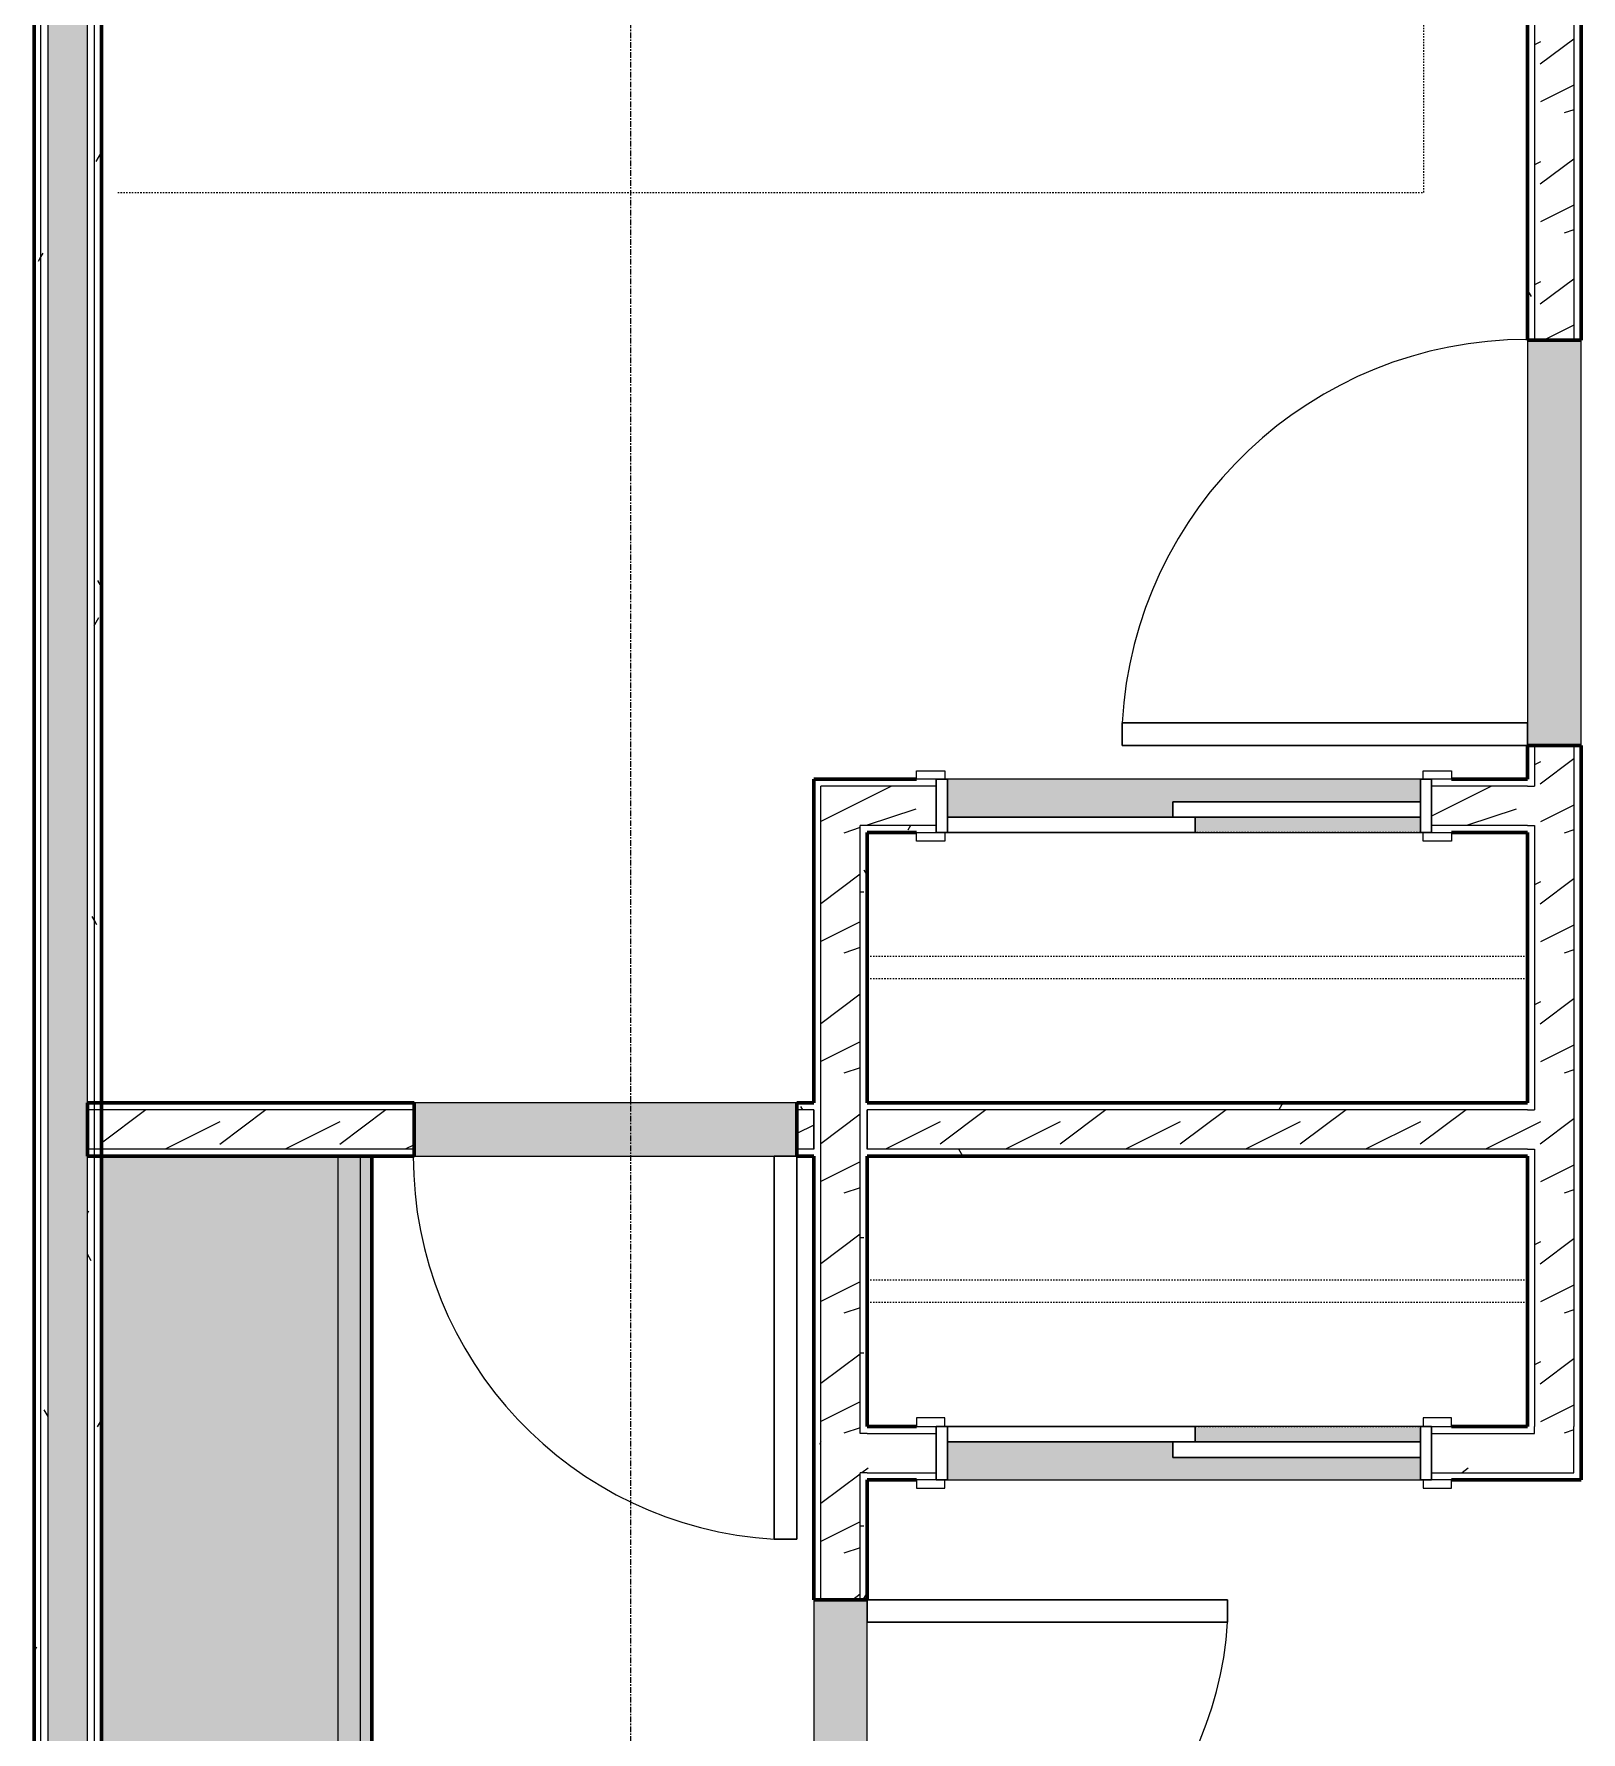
# Model space of a CAD drawing. Header units: inches. Extents: x -4061 to -1937, y 9836 to 11171.
# Drawn here: x -3207.3 to -3069.9, y 10532.7 to 10683.5 of the extents above; entities that cross this region are included whole.
import ezdxf

# ---------------------------------------------------------------- set-up
doc = ezdxf.new("R2010")
doc.units = ezdxf.units.IN
doc.header["$MEASUREMENT"] = 0
doc.linetypes.add('Dash', pattern=[0.25, 0.125, -0.125])
doc.linetypes.add('Grid Line 1_2_', pattern=[0.875, 0.5, -0.125, 0.125, -0.125])
for name, color, linetype, lineweight in [('0-1', 7, 'Continuous', 5), ('0-2', 250, 'Continuous', 9), ('A-DOOR-1', 250, 'Continuous', 9), ('A-DOOR-2', 50, 'Continuous', 30), ('A-DOOR-FRAM-1', 50, 'Continuous', 30), ('A-WALL', 113, 'Continuous', 18), ('A-WALL-1', 8, 'Continuous', 5), ('A-WALL-2', 10, 'Continuous', 60), ('A-WALL-3', 7, 'Continuous', 18), ('A-WALL-PATT-1', 250, 'Continuous', 9), ('A-WALL-PATT-2', 253, 'Continuous', 9), ('A-WALL-PATT-4', 111, 'Continuous', 9), ('I-FURN-1', 250, 'Continuous', 9), ('I-FURN-HDLN-1', 250, 'Dash', 9), ('I-WALL-2', 2, 'Continuous', 60), ('Q-CASE-1', 253, 'Continuous', 9), ('Q-CASE-2', 10, 'Continuous', 60), ('Q-CASE-3', 250, 'Continuous', 9), ('Q-CASE-HDLN-1', 250, 'Dash', 9), ('S-GRID-1', 1, 'Grid Line 1_2_', 9)]:
    doc.layers.add(name, color=color, linetype=linetype, lineweight=lineweight)
pattern_1 = [(0, (-88.066, -241.96), (20.48, 5.12), [0.845, -14.515, 0.845, -14.515, -81.92]), (0, (-88.066, -241.96), (20.48, 5.12), [-30.72, 0.845, -29.875, 0.845, -14.515, -35.84]), (0, (-88.066, -241.96), (20.48, 5.12), [-76.8, 0.845, -9.395, 0.845, -24.755]), (120, (-80.386, -239.4), (-14.67405, 15.1762003), [0.845, -14.515, 0.845, -14.515, -81.92]), (120, (-80.386, -239.4), (-14.67405, 15.1762003), [-30.72, 0.845, -29.875, 0.845, -14.515, -35.84]), (120, (-80.386, -239.4), (-14.67405, 15.1762003), [-76.8, 0.845, -9.395, 0.845, -24.755]), (240, (-77.826, -229.16), (-5.80595, -20.2962003), [0.845, -14.515, 0.845, -14.515, -81.92]), (240, (-77.826, -229.16), (-5.80595, -20.2962003), [-30.72, 0.845, -29.875, 0.845, -14.515, -35.84]), (240, (-77.826, -229.16), (-5.80595, -20.2962003), [-76.8, 0.845, -9.395, 0.845, -24.755])]
pattern_2 = [(216.87, (-83.801, -231.298), (31.9871619, 21.32545714), [5.331, -47.981]), (206.565, (-77.404, -234.497), (-10.662476, -10.6620098), [11.921, -11.921]), (198.435, (-77.404, -239.828), (-21.32449365, -10.6625869), [6.744, -26.974])]

# ---------------------------------------------------------------- blocks, each defined once
blk = doc.blocks.new('Single-Flush - 32_ x 84_-1372863-ENLARGED RCP - 2ND FLOOR PLAN - WEST')
at = {"layer": 'A-DOOR-1'}
blk.add_arc((16, -2.37), 32.07, 180, 266.4241, dxfattribs=at)
at = {"layer": 'A-DOOR-2'}
for p, q in [((14, -2.37), (14, -34.38)), ((16, -2.37), (14, -2.37)), ((16, -2.37), (16, -34.38)), ((16, -34.38), (14, -34.38))]:
    blk.add_line(p, q, dxfattribs=at)
blk = doc.blocks.new('Single-Flush - 36_ x 84_-1372824-ENLARGED RCP - 2ND FLOOR PLAN - WEST')
at = {"layer": 'A-DOOR-1'}
blk.add_arc((18, -2.37), 36.07, 180, 266.8211, dxfattribs=at)
at = {"layer": 'A-DOOR-2'}
for p, q in [((16, -2.37), (16, -38.39)), ((18, -2.37), (16, -2.37)), ((18, -2.37), (18, -38.39)), ((18, -38.39), (16, -38.39))]:
    blk.add_line(p, q, dxfattribs=at)
blk = doc.blocks.new('FOLDING_SLIDING CLOSET - 42_ x 80_-1372841-ENLARGED RCP - 2ND FLOOR PLAN - WEST')
at = {"layer": 'A-DOOR-1'}
for p, q in [((-23.75, 3.25), (-21.25, 3.25)), ((-23.75, 2.5), (-23.75, 3.25)), ((-21.25, 3.25), (-21.25, 2.5)), ((21.25, 3.25), (23.75, 3.25)), ((21.25, 2.5), (21.25, 3.25)), ((23.75, 3.25), (23.75, 2.5)), ((-21.25, 2.5), (-23.75, 2.5)), ((23.75, 2.5), (21.25, 2.5)), ((-23.75, -2.25), (-21.25, -2.25)), ((-23.75, -3), (-23.75, -2.25)), ((-21.25, -3), (-23.75, -3)), ((-21.25, -2.25), (-21.25, -3)), ((21.25, -2.25), (23.75, -2.25)), ((21.25, -3), (21.25, -2.25)), ((23.75, -3), (21.25, -3)), ((23.75, -2.25), (23.75, -3))]:
    blk.add_line(p, q, dxfattribs=at)
at = {"layer": 'A-DOOR-2'}
for p, q in [((-1, 0.5), (21, 0.5)), ((-1, -0.88), (-1, 0.5)), ((21, 0.5), (21, -0.88)), ((-21, -0.88), (1, -0.88)), ((-21, -2.25), (-21, -0.88)), ((21, -0.88), (-1, -0.88)), ((1, -0.88), (1, -2.25)), ((1, -2.25), (-21, -2.25))]:
    blk.add_line(p, q, dxfattribs=at)
at = {"layer": 'A-DOOR-FRAM-1'}
for p, q in [((-22, 2.5), (-21, 2.5)), ((-22, -2.25), (-22, 2.5)), ((-21, 2.5), (-21, -2.25)), ((21, 2.5), (22, 2.5)), ((21, -2.25), (21, 2.5)), ((22, 2.5), (22, -2.25)), ((-21, -2.25), (-22, -2.25)), ((22, -2.25), (21, -2.25))]:
    blk.add_line(p, q, dxfattribs=at)
blk = doc.blocks.new('OD_CW_Closet - OD_CW_Closet-2123065-ENLARGED RCP - 2ND FLOOR PLAN - WEST')
at = {"layer": 'Q-CASE-HDLN-1'}
for p, q in [((30.25, 24), (10.25, 24)), ((0.74, 13), (59.38, 13)), ((0.74, 11), (59.38, 11))]:
    blk.add_line(p, q, dxfattribs=at)
blk = doc.blocks.new('OD_CW_Closet - OD_CW_Closet-V10-ENLARGED RCP - 2ND FLOOR PLAN - WEST')
at = {"layer": 'Q-CASE-HDLN-1'}
for p, q in [((0.74, 13), (59.38, 13)), ((0.74, 11), (59.38, 11)), ((10.25, 0), (30.25, 0))]:
    blk.add_line(p, q, dxfattribs=at)
blk = doc.blocks.new('FOLDING_SLIDING CLOSET - 42_ x 80_-1372832-ENLARGED RCP - 2ND FLOOR PLAN - WEST')
at = {"layer": 'A-DOOR-1'}
for p, q in [((-21.25, 3), (-23.75, 3)), ((-23.75, 3), (-23.75, 2.25)), ((-23.75, 2.25), (-21.25, 2.25)), ((-21.25, 2.25), (-21.25, 3)), ((23.75, 3), (21.25, 3)), ((21.25, 3), (21.25, 2.25)), ((21.25, 2.25), (23.75, 2.25)), ((23.75, 2.25), (23.75, 3)), ((-21.25, -2.5), (-23.75, -2.5)), ((-23.75, -2.5), (-23.75, -3.25)), ((-21.25, -3.25), (-21.25, -2.5)), ((23.75, -2.5), (21.25, -2.5)), ((21.25, -2.5), (21.25, -3.25)), ((23.75, -3.25), (23.75, -2.5)), ((-23.75, -3.25), (-21.25, -3.25)), ((21.25, -3.25), (23.75, -3.25))]:
    blk.add_line(p, q, dxfattribs=at)
at = {"layer": 'A-DOOR-2'}
for p, q in [((1, 2.25), (-21, 2.25)), ((-21, 2.25), (-21, 0.88)), ((1, 0.88), (1, 2.25)), ((-21, 0.88), (1, 0.88)), ((21, 0.88), (-1, 0.88)), ((-1, 0.88), (-1, -0.5)), ((21, -0.5), (21, 0.88)), ((-1, -0.5), (21, -0.5))]:
    blk.add_line(p, q, dxfattribs=at)
at = {"layer": 'A-DOOR-FRAM-1'}
for p, q in [((-21, 2.25), (-22, 2.25)), ((-22, 2.25), (-22, -2.5)), ((-21, -2.5), (-21, 2.25)), ((21, 2.25), (21, -2.5)), ((22, 2.25), (21, 2.25)), ((22, -2.5), (22, 2.25)), ((-22, -2.5), (-21, -2.5)), ((21, -2.5), (22, -2.5))]:
    blk.add_line(p, q, dxfattribs=at)
blk = doc.blocks.new('Bed-Standard - King 78_ x 80_-1242963-ENLARGED RCP - 2ND FLOOR PLAN - WEST')
at = {"layer": 'I-FURN-1'}
for p, q in [((49.69, 38.2), (-28.31, 38.2)), ((-28.31, 38.2), (-28.31, -41.8)), ((49.69, -41.8), (49.69, 38.2)), ((-25.31, 36.2), (-25.31, 24.2)), ((-25.31, 36.2), (46.69, 36.2)), ((46.69, 36.2), (46.69, 24.2)), ((49.69, 24.2), (-28.31, 17.63)), ((-25.31, 24.2), (46.69, 24.2)), ((-28.31, -41.8), (49.69, -41.8))]:
    blk.add_line(p, q, dxfattribs=at)
at = {"layer": 'I-FURN-HDLN-1'}
for p, q in [((-64.31, 38.2), (-64.31, -77.8)), ((73.69, -77.8), (73.69, 38.2)), ((-64.31, -77.8), (73.69, -77.8))]:
    blk.add_line(p, q, dxfattribs=at)
blk = doc.blocks.new('OD_CW_Base Cabinet - OD_CW_Base Cabinet-1913600-ENLARGED RCP - 2ND FLOOR PLAN - WEST')
at = {"layer": 'Q-CASE-1'}
for points in [[(0.74, 0), (0.74, -1), (59.14, -1), (59.14, 0), (5.69, 0)], [(0.74, -1), (0.74, -3), (59.14, -3), (59.14, -1), (5.69, -1)], [(59.14, -3), (0.74, -3), (0.74, -24), (59.14, -24), (59.14, -4.98)]]:
    blk.add_hatch(color=256, dxfattribs=at).paths.add_polyline_path(points, flags=0)
at = {"layer": 'Q-CASE-2'}
for p, q in [((0.74, -24), (0.74, 0)), ((0.74, 0), (59.14, 0)), ((59.14, 0), (59.14, -24)), ((59.14, -24), (0.74, -24))]:
    blk.add_line(p, q, dxfattribs=at)
at = {"layer": 'Q-CASE-3'}
for p, q in [((0.74, 0), (0.74, -1)), ((59.14, 0), (0.74, 0)), ((59.14, -1), (0.74, -1)), ((0.74, -1), (0.74, -3)), ((59.14, -1), (0.74, -1)), ((59.14, -1), (59.14, 0)), ((59.14, -3), (59.14, -1)), ((0.74, -3), (0.74, -24)), ((59.14, -3), (0.74, -3)), ((59.14, -24), (59.14, -3)), ((59.14, -24), (0.74, -24))]:
    blk.add_line(p, q, dxfattribs=at)
blk = doc.blocks.new('Single-Flush - 34_ x 84_-1372834-ENLARGED RCP - 2ND FLOOR PLAN - WEST')
at = {"layer": 'A-DOOR-1'}
blk.add_arc((17, -2.37), 34.07, 180, 266.6343, dxfattribs=at)
at = {"layer": 'A-DOOR-2'}
for p, q in [((15, -2.37), (15, -36.38)), ((17, -2.37), (15, -2.37)), ((17, -2.37), (17, -36.38)), ((17, -36.38), (15, -36.38))]:
    blk.add_line(p, q, dxfattribs=at)
blk = doc.blocks.new('CTR - 1st Phase - Unit Layouts_rvt-1-ENLARGED RCP - 2ND FLOOR PLAN - WEST')
at = {"layer": 'A-WALL-1'}
for points in [[(-3069.92, 10620.34), (-3069.92, 10656.34), (-3074.67, 10656.34), (-3074.67, 10620.34), (-3070.55, 10620.34)], [(-3166.29, 10583.84), (-3139.57, 10583.84), (-3139.57, 10588.59), (-3173.57, 10588.59), (-3173.57, 10583.84)], [(-3138.06, 10512.44), (-3133.31, 10512.44), (-3133.31, 10544.44), (-3138.06, 10544.44), (-3138.06, 10516.58)]]:
    blk.add_hatch(color=256, dxfattribs=at).paths.add_polyline_path(points, flags=0)
h = blk.add_hatch(color=256, dxfattribs=at)
h.paths.add_polyline_path([(-3104.19, 10612.59), (-3084.19, 10612.59), (-3084.19, 10613.96), (-3104.19, 10613.96)], flags=0)
h.paths.add_polyline_path([(-3106.19, 10613.96), (-3106.19, 10615.34), (-3084.19, 10615.34), (-3084.19, 10617.34), (-3126.19, 10617.34), (-3126.19, 10613.96)], flags=0)
h = blk.add_hatch(color=256, dxfattribs=at)
h.paths.add_polyline_path([(-3084.19, 10555.09), (-3084.19, 10557.09), (-3106.19, 10557.09), (-3106.19, 10558.46), (-3126.19, 10558.46), (-3126.19, 10555.09), (-3104.98, 10555.09)], flags=0)
h.paths.add_polyline_path([(-3084.19, 10558.46), (-3084.19, 10559.84), (-3104.19, 10559.84), (-3104.19, 10558.46)], flags=0)
at = {"layer": 'A-WALL-PATT-1'}
h = blk.add_hatch(dxfattribs=at)
h.set_pattern_fill('FP_1', color=256, style=0, pattern_type=2)
h.set_pattern_definition(pattern_1)
h.paths.add_polyline_path([(-3074.05, 10559.84), (-3074.05, 10584.46), (-3074.67, 10584.46), (-3074.67, 10559.84)], flags=0)
h.paths.add_polyline_path([(-3074.67, 10587.96), (-3074.05, 10587.96), (-3074.05, 10613.21), (-3074.67, 10613.21), (-3074.67, 10588.59)], flags=0)
h.paths.add_polyline_path([(-3074.05, 10616.71), (-3074.05, 10620.34), (-3074.67, 10620.34), (-3074.67, 10616.71)], flags=0)
h.paths.add_polyline_path([(-3074.05, 10656.34), (-3074.05, 10843.14), (-3074.67, 10843.14), (-3074.67, 10656.34)], flags=0)
h = blk.add_hatch(dxfattribs=at)
h.set_pattern_fill('FP_1', color=256, style=0, pattern_type=2)
h.set_pattern_definition(pattern_1)
h.paths.add_polyline_path([(-3069.92, 10555.71), (-3069.92, 10620.34), (-3070.55, 10620.34), (-3070.55, 10555.71)], flags=0)
h.paths.add_polyline_path([(-3069.92, 10656.34), (-3069.92, 10843.14), (-3070.55, 10843.14), (-3070.55, 10656.34)], flags=0)
h = blk.add_hatch(dxfattribs=at)
h.set_pattern_fill('FP_1', color=256, style=0, pattern_type=2)
h.set_pattern_definition(pattern_1)
h.paths.add_polyline_path([(-3138.06, 10455.44), (-3137.44, 10455.44), (-3137.44, 10512.44), (-3138.06, 10512.44), (-3138.06, 10459.64)], flags=0)
h.paths.add_polyline_path([(-3138.06, 10544.44), (-3137.44, 10544.44), (-3137.44, 10617.34), (-3138.06, 10617.34), (-3138.06, 10547.7)], flags=0)
h = blk.add_hatch(dxfattribs=at)
h.set_pattern_fill('FP_1', color=256, style=0, pattern_type=2)
h.set_pattern_definition(pattern_1)
h.paths.add_polyline_path([(-3133.94, 10455.44), (-3133.31, 10455.44), (-3133.31, 10485.75), (-3133.94, 10485.75), (-3133.94, 10458.91)], flags=0)
h.paths.add_polyline_path([(-3133.31, 10489.25), (-3133.31, 10512.44), (-3133.94, 10512.44), (-3133.94, 10489.25), (-3133.55, 10489.25)], flags=0)
h.paths.add_polyline_path([(-3133.31, 10544.44), (-3133.31, 10555.71), (-3133.94, 10555.71), (-3133.94, 10544.44)], flags=0)
h.paths.add_polyline_path([(-3133.94, 10559.21), (-3133.31, 10559.21), (-3133.31, 10613.21), (-3133.94, 10613.21), (-3133.94, 10578.13)], flags=0)
h = blk.add_hatch(dxfattribs=at)
h.set_pattern_fill('FP_1', color=256, style=0, pattern_type=2)
h.set_pattern_definition(pattern_1)
h.paths.add_polyline_path([(-3081.44, 10612.59), (-3074.67, 10612.59), (-3074.69, 10613.21), (-3083.19, 10613.21), (-3083.19, 10612.59)], flags=0)
h.paths.add_polyline_path([(-3128.94, 10612.59), (-3127.19, 10612.59), (-3127.19, 10613.21), (-3133.31, 10613.21), (-3133.31, 10612.59), (-3132.62, 10612.59)], flags=0)
h = blk.add_hatch(dxfattribs=at)
h.set_pattern_fill('FP_1', color=256, style=0, pattern_type=2)
h.set_pattern_definition(pattern_1)
h.paths.add_polyline_path([(-3104.98, 10587.96), (-3074.67, 10587.96), (-3074.67, 10588.59), (-3133.31, 10588.59), (-3133.31, 10587.96), (-3127.19, 10587.96)], flags=0)
h.paths.add_polyline_path([(-3138.06, 10587.96), (-3138.06, 10588.59), (-3139.57, 10588.59), (-3139.57, 10587.96)], flags=0)
h.paths.add_polyline_path([(-3187.84, 10587.96), (-3173.57, 10587.96), (-3173.57, 10588.59), (-3201.32, 10588.59), (-3201.32, 10587.96)], flags=0)
h = blk.add_hatch(dxfattribs=at)
h.set_pattern_fill('FP_1', color=256, style=0, pattern_type=2)
h.set_pattern_definition(pattern_1)
h.paths.add_polyline_path([(-3083.19, 10583.84), (-3074.67, 10583.84), (-3074.67, 10584.46), (-3133.31, 10584.46), (-3133.31, 10583.84), (-3104.98, 10583.84)], flags=0)
h.paths.add_polyline_path([(-3138.06, 10583.84), (-3138.06, 10584.46), (-3139.57, 10584.46), (-3139.57, 10583.84)], flags=0)
h.paths.add_polyline_path([(-3173.57, 10583.84), (-3173.57, 10584.46), (-3201.32, 10584.44), (-3201.32, 10583.84), (-3177.32, 10583.84)], flags=0)
at = {"layer": 'A-WALL-PATT-2'}
h = blk.add_hatch(dxfattribs=at)
h.set_pattern_fill('FP_2', color=256, style=0, pattern_type=2)
h.set_pattern_definition(pattern_2)
h.paths.add_polyline_path([(-3074.03, 10559.21), (-3070.55, 10559.21), (-3070.55, 10620.34), (-3074.05, 10620.34), (-3074.05, 10559.21)], flags=0)
h.paths.add_polyline_path([(-3074.05, 10656.34), (-3070.55, 10656.34), (-3070.55, 10843.14), (-3074.05, 10843.14), (-3074.05, 10773.21)], flags=0)
h = blk.add_hatch(dxfattribs=at)
h.set_pattern_fill('FP_2', color=256, style=0, pattern_type=2)
h.set_pattern_definition(pattern_2)
h.paths.add_polyline_path([(-3137.44, 10454.19), (-3133.94, 10454.19), (-3133.94, 10512.44), (-3137.44, 10512.44), (-3137.44, 10459.53)], flags=0)
h.paths.add_polyline_path([(-3133.94, 10544.44), (-3133.94, 10616.71), (-3137.44, 10616.71), (-3137.44, 10544.44)], flags=0)
h = blk.add_hatch(dxfattribs=at)
h.set_pattern_fill('FP_2', color=256, style=0, pattern_type=2)
h.set_pattern_definition(pattern_2)
h.paths.add_polyline_path([(-3074.05, 10613.21), (-3074.05, 10616.71), (-3083.19, 10616.71), (-3083.19, 10613.21), (-3074.67, 10613.21)], flags=0)
h.paths.add_polyline_path([(-3133.94, 10613.21), (-3127.19, 10613.21), (-3127.19, 10616.71), (-3133.94, 10616.71), (-3133.94, 10613.28)], flags=0)
h = blk.add_hatch(dxfattribs=at)
h.set_pattern_fill('FP_2', color=256, style=0, pattern_type=2)
h.set_pattern_definition(pattern_2)
h.paths.add_polyline_path([(-3133.31, 10584.46), (-3074.05, 10584.46), (-3074.05, 10587.96), (-3133.31, 10587.96), (-3133.31, 10585.29)], flags=0)
h.paths.add_polyline_path([(-3139.57, 10584.46), (-3138.06, 10584.46), (-3138.06, 10587.96), (-3139.57, 10587.96), (-3139.57, 10585.29)], flags=0)
h.paths.add_polyline_path([(-3173.57, 10584.46), (-3173.57, 10587.96), (-3201.32, 10587.96), (-3201.32, 10584.46), (-3178.32, 10584.46)], flags=0)
h = blk.add_hatch(dxfattribs=at)
h.set_pattern_fill('FP_2', color=256, style=0, pattern_type=2)
h.set_pattern_definition(pattern_2)
h.paths.add_polyline_path([(-3070.55, 10555.71), (-3070.55, 10559.21), (-3083.19, 10559.21), (-3083.19, 10555.71), (-3074.05, 10555.71)], flags=0)
h.paths.add_polyline_path([(-3127.19, 10555.71), (-3127.19, 10559.21), (-3133.94, 10559.21), (-3133.94, 10555.71), (-3133.31, 10555.71)], flags=0)
at = {"layer": 'A-WALL-2'}
for p, q in [((-3074.67, 10656.34), (-3074.67, 10843.14)), ((-3069.92, 10843.14), (-3069.92, 10656.34)), ((-3069.92, 10656.34), (-3074.67, 10656.34)), ((-3074.67, 10617.34), (-3074.67, 10620.34)), ((-3074.67, 10620.34), (-3069.92, 10620.34)), ((-3069.92, 10620.34), (-3069.92, 10559.84)), ((-3138.06, 10588.59), (-3138.06, 10617.34)), ((-3138.06, 10617.34), (-3137.44, 10617.34)), ((-3137.44, 10617.34), (-3133.31, 10617.34)), ((-3133.31, 10617.34), (-3128.94, 10617.34)), ((-3081.44, 10617.34), (-3074.67, 10617.34)), ((-3133.31, 10612.59), (-3133.31, 10588.59)), ((-3128.94, 10612.59), (-3133.31, 10612.59)), ((-3074.67, 10612.59), (-3081.44, 10612.59)), ((-3074.67, 10588.59), (-3074.67, 10612.59)), ((-3202.57, 10588.59), (-3173.57, 10588.59)), ((-3202.57, 10583.84), (-3202.57, 10588.59)), ((-3173.57, 10588.59), (-3173.57, 10583.84)), ((-3139.57, 10588.59), (-3138.06, 10588.59)), ((-3139.57, 10583.84), (-3139.57, 10588.59)), ((-3133.31, 10588.59), (-3074.67, 10588.59)), ((-3201.32, 10583.84), (-3202.57, 10583.84)), ((-3173.57, 10583.84), (-3177.32, 10583.84)), ((-3138.06, 10583.84), (-3139.57, 10583.84)), ((-3138.06, 10544.44), (-3138.06, 10583.84)), ((-3133.31, 10583.84), (-3133.31, 10559.84)), ((-3074.67, 10583.84), (-3133.31, 10583.84)), ((-3074.67, 10559.84), (-3074.67, 10583.84)), ((-3133.31, 10559.84), (-3128.94, 10559.84)), ((-3081.44, 10559.84), (-3074.67, 10559.84)), ((-3069.92, 10559.84), (-3069.92, 10555.71)), ((-3069.92, 10555.71), (-3069.92, 10555.09)), ((-3128.94, 10555.09), (-3133.31, 10555.09)), ((-3133.31, 10555.09), (-3133.31, 10544.44)), ((-3069.92, 10555.09), (-3081.44, 10555.09)), ((-3133.31, 10544.44), (-3138.06, 10544.44))]:
    blk.add_line(p, q, dxfattribs=at)
at = {"layer": 'A-WALL-3'}
for p, q in [((-3074.05, 10843.14), (-3074.05, 10656.34)), ((-3070.55, 10843.14), (-3070.55, 10656.34)), ((-3074.67, 10656.34), (-3074.67, 10620.34)), ((-3069.92, 10620.34), (-3069.92, 10656.34)), ((-3074.05, 10620.34), (-3074.05, 10616.71)), ((-3070.55, 10620.34), (-3070.55, 10559.84)), ((-3137.44, 10544.44), (-3137.44, 10616.71)), ((-3133.94, 10616.71), (-3137.44, 10616.71)), ((-3133.31, 10616.71), (-3133.94, 10616.71)), ((-3127.19, 10616.71), (-3133.31, 10616.71)), ((-3084.19, 10617.34), (-3126.19, 10617.34)), ((-3074.67, 10616.71), (-3083.19, 10616.71)), ((-3074.67, 10616.71), (-3074.05, 10616.71)), ((-3133.94, 10559.21), (-3133.94, 10613.21)), ((-3133.31, 10613.21), (-3133.94, 10613.21)), ((-3127.19, 10613.21), (-3133.31, 10613.21)), ((-3074.67, 10613.21), (-3083.19, 10613.21)), ((-3074.67, 10613.21), (-3074.05, 10613.21)), ((-3074.05, 10613.21), (-3074.05, 10587.96)), ((-3104.19, 10612.59), (-3084.19, 10612.59)), ((-3173.57, 10587.96), (-3202.57, 10587.96)), ((-3139.57, 10588.59), (-3173.57, 10588.59)), ((-3138.06, 10587.96), (-3139.57, 10587.96)), ((-3138.06, 10584.46), (-3138.06, 10587.96)), ((-3138.06, 10587.96), (-3138.06, 10584.46)), ((-3133.31, 10587.96), (-3133.31, 10584.46)), ((-3074.67, 10587.96), (-3133.31, 10587.96)), ((-3133.31, 10584.46), (-3133.31, 10587.96)), ((-3074.67, 10587.96), (-3074.05, 10587.96)), ((-3173.57, 10584.46), (-3202.57, 10584.46)), ((-3138.06, 10584.46), (-3139.57, 10584.46)), ((-3074.67, 10584.46), (-3133.31, 10584.46)), ((-3074.67, 10584.46), (-3074.05, 10584.46)), ((-3074.05, 10584.46), (-3074.05, 10559.84)), ((-3173.57, 10583.84), (-3139.57, 10583.84)), ((-3133.31, 10559.21), (-3133.94, 10559.21)), ((-3133.31, 10559.21), (-3127.19, 10559.21)), ((-3084.19, 10559.84), (-3104.19, 10559.84)), ((-3083.19, 10559.21), (-3074.05, 10559.21)), ((-3074.05, 10559.21), (-3074.05, 10559.84)), ((-3070.55, 10559.21), (-3070.55, 10559.84)), ((-3070.55, 10555.71), (-3070.55, 10559.21)), ((-3133.31, 10555.71), (-3133.94, 10555.71)), ((-3133.94, 10544.44), (-3133.94, 10555.71)), ((-3133.31, 10555.71), (-3127.19, 10555.71)), ((-3083.19, 10555.71), (-3070.55, 10555.71)), ((-3126.19, 10555.09), (-3084.19, 10555.09)), ((-3138.06, 10544.44), (-3138.06, 10512.44)), ((-3133.31, 10512.44), (-3133.31, 10544.44))]:
    blk.add_line(p, q, dxfattribs=at)
at = {"layer": '0-2'}
for name, p, rotation in [('Bed-Standard - King 78_ x 80_-1242963-ENLARGED RCP - 2ND FLOOR PLAN - WEST', (-3161.68, 10733.78), 89.99999999991508), ('Single-Flush - 36_ x 84_-1372824-ENLARGED RCP - 2ND FLOOR PLAN - WEST', (-3072.3, 10638.34), 269.9999999999015), ('OD_CW_Closet - OD_CW_Closet-V10-ENLARGED RCP - 2ND FLOOR PLAN - WEST', (-3073.94, 10612.59), 180), ('OD_CW_Base Cabinet - OD_CW_Base Cabinet-1913600-ENLARGED RCP - 2ND FLOOR PLAN - WEST', (-3177.32, 10584.58), 269.999999999915), ('OD_CW_Closet - OD_CW_Closet-2123065-ENLARGED RCP - 2ND FLOOR PLAN - WEST', (-3073.94, 10583.84), 180), ('Single-Flush - 32_ x 84_-1372863-ENLARGED RCP - 2ND FLOOR PLAN - WEST', (-3135.69, 10528.44), 89.99999999989713)]:
    blk.add_blockref(name, p, dxfattribs=dict(at, rotation=rotation))
for name, p in [('FOLDING_SLIDING CLOSET - 42_ x 80_-1372841-ENLARGED RCP - 2ND FLOOR PLAN - WEST', (-3105.19, 10614.84)), ('Single-Flush - 34_ x 84_-1372834-ENLARGED RCP - 2ND FLOOR PLAN - WEST', (-3156.57, 10586.21)), ('FOLDING_SLIDING CLOSET - 42_ x 80_-1372832-ENLARGED RCP - 2ND FLOOR PLAN - WEST', (-3105.19, 10557.59))]:
    blk.add_blockref(name, p, dxfattribs=at)
blk = doc.blocks.new('CTR - 1st Phase - Shell_rvt-1-ENLARGED RCP - 2ND FLOOR PLAN - WEST')
at = {"layer": 'S-GRID-1'}
blk.add_line((-3154.32, 9836.18), (-3154.32, 11138.35), dxfattribs=at)

msp = doc.modelspace()

# ---------------------------------------------------------------- hatches: boundary and pattern name
at = {"layer": 'A-WALL-PATT-4'}
h = msp.add_hatch(dxfattribs=at)
h.set_pattern_fill('FP_1', color=256, style=0, pattern_type=2)
h.set_pattern_definition(pattern_1)
h.paths.add_polyline_path([(-3207.32, 10449.44), (-3206.7, 10449.44), (-3206.7, 10843.51), (-3207.32, 10843.51), (-3207.32, 10450.68)], flags=0)
h = msp.add_hatch(dxfattribs=at)
h.set_pattern_fill('FP_1', color=256, style=0, pattern_type=2)
h.set_pattern_definition(pattern_1)
h.paths.add_polyline_path([(-3206.7, 10450.06), (-3206.07, 10450.06), (-3206.07, 10843.51), (-3206.7, 10843.51), (-3206.7, 10450.69)], flags=0)
h = msp.add_hatch(dxfattribs=at)
h.set_pattern_fill('FP_4', color=256, style=0, pattern_type=2)
h.set_pattern_definition([(161.57, (-87.746, -241.64), (-2.560496185, -0.000537386), [0, -18.214, 2.022, 0]), (18.43, (-88.386, -241.64), (-2.560496185, 0.000537386), [0, -18.214, 2.022, 0]), (108.43, (-87.746, -241.64), (1.27922091, -6.400876726), [6.07, -14.166]), (71.57, (-88.386, -241.64), (1.27922091, 6.400876726), [6.07, -14.166])])
h.paths.add_polyline_path([(-3206.07, 10450.69), (-3202.57, 10450.7), (-3202.57, 10843.51), (-3206.07, 10843.51), (-3206.07, 10453.74)], flags=0)
h = msp.add_hatch(dxfattribs=at)
h.set_pattern_fill('FP_1', color=256, style=0, pattern_type=2)
h.set_pattern_definition(pattern_1)
h.paths.add_polyline_path([(-3202.57, 10454.19), (-3201.95, 10454.21), (-3201.95, 10843.51), (-3202.57, 10843.51), (-3202.57, 10454.23)], flags=0)
h = msp.add_hatch(dxfattribs=at)
h.set_pattern_fill('FP_1', color=256, style=0, pattern_type=2)
h.set_pattern_definition(pattern_1)
h.paths.add_polyline_path([(-3201.95, 10454.81), (-3201.32, 10454.81), (-3201.32, 10843.51), (-3201.95, 10843.51), (-3201.95, 10463.14)], flags=0)

# ---------------------------------------------------------------- linework, layer by layer
at = {"layer": 'A-WALL'}
for p, q in [((-3206.7, 10450.06), (-3206.7, 10843.51)), ((-3206.07, 10450.69), (-3206.07, 10843.51)), ((-3202.57, 10454.19), (-3202.57, 10843.51)), ((-3201.95, 10454.81), (-3201.95, 10843.51))]:
    msp.add_line(p, q, dxfattribs=at)
at = {"layer": 'I-WALL-2'}
for p, q in [((-3201.32, 10843.51), (-3201.32, 10583.84)), ((-3207.32, 10449.44), (-3207.32, 10727.77))]:
    msp.add_line(p, q, dxfattribs=at)

# ---------------------------------------------------------------- block references
at = {"layer": '0-1'}
for name in ['CTR - 1st Phase - Shell_rvt-1-ENLARGED RCP - 2ND FLOOR PLAN - WEST', 'CTR - 1st Phase - Unit Layouts_rvt-1-ENLARGED RCP - 2ND FLOOR PLAN - WEST']:
    msp.add_blockref(name, (0, 0), dxfattribs=at)

doc.saveas('drawing.dxf')
